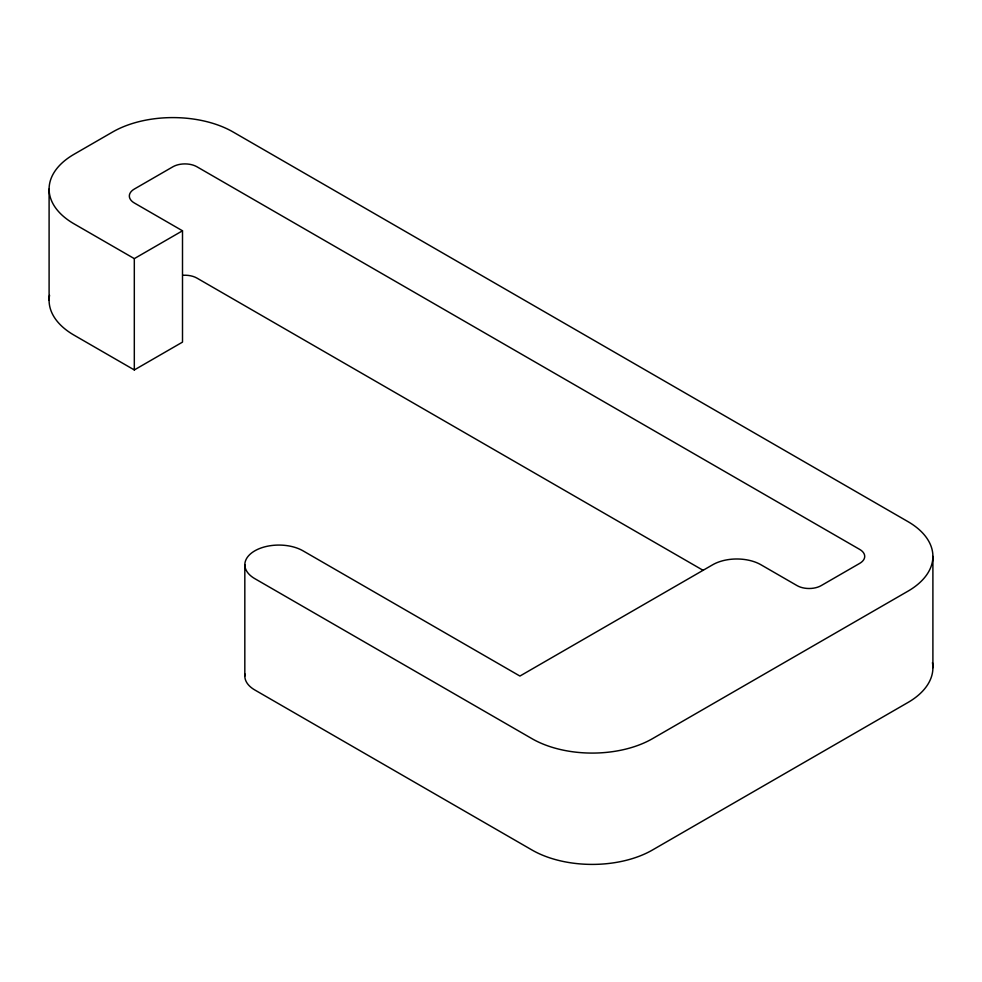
<?xml version="1.0" encoding="UTF-8"?>
<svg xmlns="http://www.w3.org/2000/svg" width="982" height="982" viewBox="0 0 982 982"><rect width="100%" height="100%" fill="white"/><g stroke="black" fill="none" stroke-linecap="round" stroke-linejoin="round"><path stroke-width="1.47" d="M182.505 230.795L134.313 202.967A17.038 9.845 0 0 1 134.313 189.06L172.869 166.793A17.038 9.845 0 0 1 196.977 166.793L859.741 549.441A17.038 9.845 0 0 1 859.741 563.349L821.185 585.616A17.038 9.845 0 0 1 797.077 585.616L760.927 564.748A34.088 19.677 0 0 0 712.723 564.748L519.92 676.058L303.008 550.828A34.088 19.677 0 0 0 254.817 550.828A34.088 19.677 0 0 0 254.817 578.656L531.974 738.673A85.213 49.198 0 0 0 652.478 738.673L907.945 591.189A85.213 49.198 0 0 0 907.945 521.614L233.127 132.005A85.213 49.198 0 0 0 112.623 132.005L74.055 154.272A85.213 49.198 0 0 0 74.055 223.847L134.313 258.622L182.505 230.795L182.505 342.117L134.313 369.944L74.055 335.157A85.213 49.198 0 0 1 49.554 295.287M703.014 570.272L196.977 278.115A17.038 9.845 0 0 0 183.155 275.279M932.9 556.401L932.9 667.711M244.825 564.748L244.825 676.058M134.313 258.622L134.313 369.944M49.1 189.06L49.1 300.369M932.446 662.629A85.213 49.198 0 0 1 907.945 702.498L652.478 849.995A85.213 49.198 0 0 1 531.974 849.995L254.817 689.978A34.088 19.677 0 0 1 245.009 674.033"/></g></svg>
